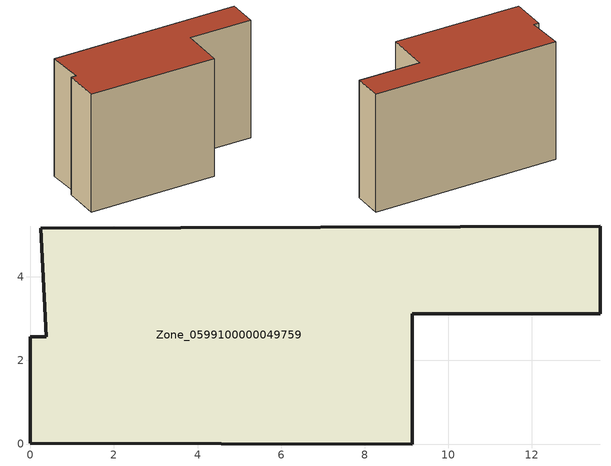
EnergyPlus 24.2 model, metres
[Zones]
Zone_0599100000049759
 floor ground (C_G): 0.38,2.57 0.24,5.17 13.64,5.22 13.64,3.12 9.14,3.12 9.14,0 0,0.02 0,2.57 z0
 wall outside (C_F): 0,2.57 0,0.02 9.14,0 9.14,3.12 13.64,3.12 13.64,5.22 0.24,5.17 0.38,2.57 0,2.57 z0:8.73
 roof outside (C_R): 13.64,5.22 0.24,5.17 0.38,2.57 0,2.57 0,0.02 9.14,0 9.14,3.12 13.64,3.12 z8.73
[BUILDING]
Pand.0599100000049759: North Axis=0; Terrain=City; Loads Convergence Tolerance Value=0.04; Temperature Convergence Tolerance Value=0.4; Solar Distribution=FullExterior; Maximum Number of Warmup Days=25; Minimum Number of Warmup Days=1
[Site:Location]
Rotterdam.The.Hague.AP_ZH_NLD Design_Conditions: Latitude=51.96; Longitude=4.45; Time Zone=1; Elevation=-4.5
[SITE:GROUNDTEMPERATURE:BUILDINGSURFACE]
18, 18, 18, 18, 18, 18, 18, 18, 18, 18, 18, 18
[MATERIAL] Thermal Absorptance=0.9; Solar Absorptance=0.7; Visible Absorptance=0.7
Name | Roughness | Thickness | Conductivity | Density | Specific Heat
G.TI.1975-1991 | MediumSmooth | 0.15 | 0.288461 | 540 | 1210
F.TI.1975-1991 | Rough | 0.3 | 0.230769 | 1920 | 840
R.TI.1975-1991 | MediumRough | 0.2 | 0.153846 | 1500 | 1000
[CONSTRUCTION]
C_G: G.TI.1975-1991
C_F: F.TI.1975-1991
C_R: R.TI.1975-1991
[ZONE]
Zone_0599100000049759: Type=1; Multiplier=1; Ceiling Height=Autocalculate; Volume=Autocalculate; Floor Area=autocalculate; Part of Total Floor Area=Yes
[ZONEINFILTRATION:DESIGNFLOWRATE]
Infil_Zone_0599100000049759: Zone or ZoneList or Space or SpaceList=Zone_0599100000049759; Schedule=AlwaysOn; Design Flow Rate Calculation Method=Flow/Area; Flow Rate per Floor Area=0.003; Constant Term Coefficient=1; Temperature Term Coefficient=0; Velocity Term Coefficient=0; Velocity Squared Term Coefficient=0
[HVACTEMPLATE:ZONE:IDEALLOADSAIRSYSTEM]
Zone_0599100000049759: Maximum Heating Supply Air Temperature=50; Minimum Cooling Supply Air Temperature=13; Maximum Heating Supply Air Humidity Ratio=0.0156; Minimum Cooling Supply Air Humidity Ratio=0.0077; Heating Limit=NoLimit; Cooling Limit=NoLimit; Dehumidification Control Type=ConstantSensibleHeatRatio; Cooling Sensible Heat Ratio=0.7; Dehumidification Setpoint=60; Humidification Control Type=None; Humidification Setpoint=30; Outdoor Air Method=None; Outdoor Air Flow Rate per Person=0.00944; Outdoor Air Flow Rate per Zone Floor Area=0; Outdoor Air Flow Rate per Zone=0; Demand Controlled Ventilation Type=None; Outdoor Air Economizer Type=NoEconomizer; Heat Recovery Type=None; Sensible Heat Recovery Effectiveness=0.7; Latent Heat Recovery Effectiveness=0.65
[ZONECONTROL:THERMOSTAT]
ThermostatControl_Zone_0599100000049759: Zone or ZoneList=Zone_0599100000049759; Control Type Schedule=DualSetpointControlType; Control 1=Thermostat_Zone_0599100000049759; Temperature Difference Between Cutout And Setpoint=0
[THERMOSTATSETPOINT:DUALSETPOINT]
Thermostat_Zone_0599100000049759: Heating Setpoint Temperature Schedule=HeatingSetpoint_Zone_0599100000049759; Cooling Setpoint Temperature Schedule=CoolingSetpoint_Zone_0599100000049759
[SCHEDULE:COMPACT]
HeatingSetpoint_Zone_0599100000049759: Through: 12/31, For: AllDays, Until: 24:00, 21
CoolingSetpoint_Zone_0599100000049759: Through: 12/31, For: AllDays, Until: 24:00, 24
DualSetpointControlType: Through: 12/31, For: AllDays, Until: 24:00, 4
AlwaysOn: Through: 12/31, For: AllDays, Until: 24:00, 1
